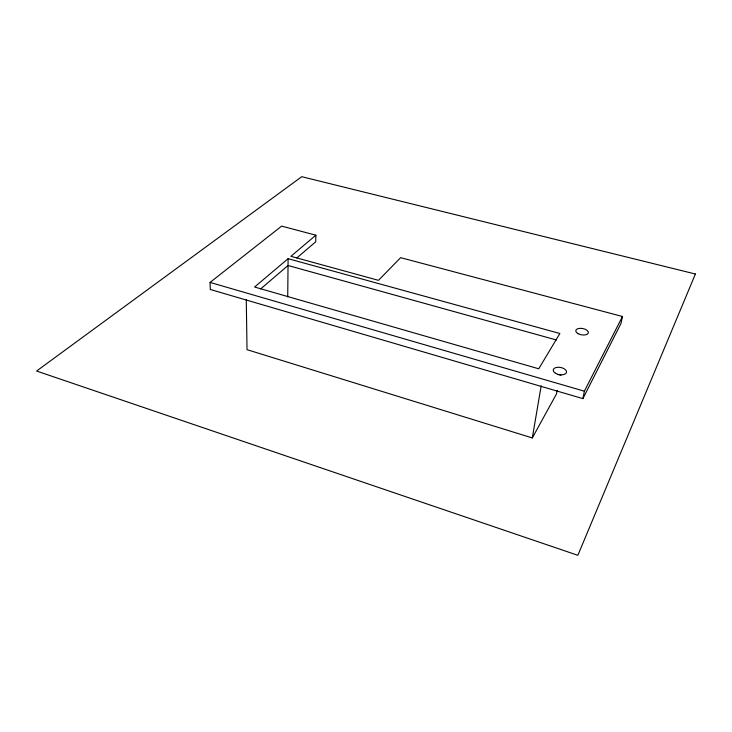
<?xml version="1.0" encoding="UTF-8"?>
<svg xmlns="http://www.w3.org/2000/svg" width="732" height="732" viewBox="0 0 732 732"><rect width="100%" height="100%" fill="white"/><g stroke="black" fill="none" stroke-linecap="round" stroke-linejoin="round"><path stroke-width="1.1" d="M287.722 296.853L288.106 258.68L559.852 333.499L538.752 368.8L254.59 287.017L288.106 258.68M315.876 235.192L290.897 256.31L378.481 280.338L400.624 257.664L622.475 316.498L621.001 323.425L582.901 398.629L210.304 289.479L210.057 282.415L281.628 226.115L315.876 235.192L315.712 241.807L296.826 257.966M246.281 299.727L247.023 349.667L532.301 437.937L541.195 385.782M557.125 390.513L556.521 393.853L532.301 437.937M582.901 398.629L584.374 391.19L622.475 316.498M260.647 288.939L288.033 265.496L556.412 339.987M210.057 282.415L584.374 391.19M557.94 374.601A6.744 3.669 10.3 0 1 560.977 375.223M695.4 274.024L577.859 555.304L36.6 371.033L301.74 176.696L695.4 274.024M555.524 373.283A6.78 3.651 10.3 0 0 566.476 372.57A6.78 3.651 10.3 0 0 557.674 367.281A6.78 3.651 10.3 0 0 555.524 373.283M578.042 333.636A6.387 3.212 10.2 0 0 588.29 333.051A6.387 3.212 10.2 0 0 579.881 328.329A6.387 3.212 10.2 0 0 578.042 333.636"/></g></svg>
